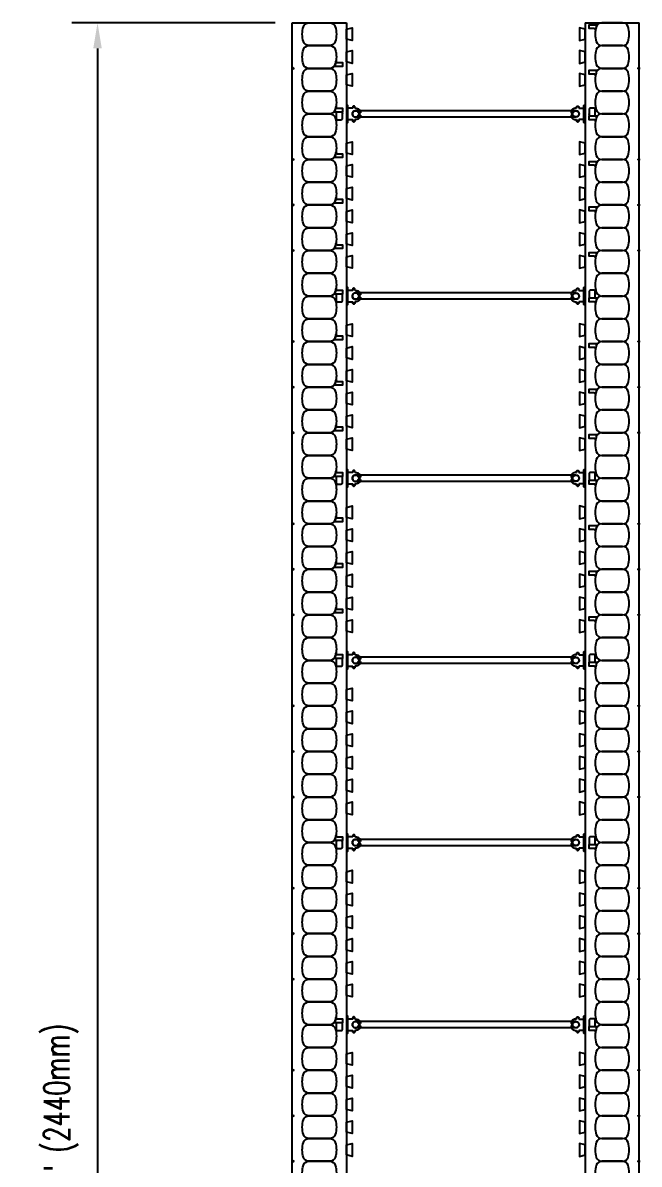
# Model space of a CAD drawing. Header units: inches. Extents: x 271 to 398, y 114 to 215.
# Drawn here: x 369.6 to 396.7, y 164.4 to 214.5 of the extents above; entities that cross this region are included whole.
import ezdxf

# ---------------------------------------------------------------- set-up
doc = ezdxf.new("R2010")
doc.units = ezdxf.units.IN
doc.header["$MEASUREMENT"] = 0
for name, color, linetype in [('line25', 2, 'Continuous'), ('LINE50', 5, 'Continuous'), ('LINE9', 9, 'Continuous'), ('TEXT', 4, 'Continuous')]:
    doc.layers.add(name, color=color, linetype=linetype)
doc.styles.add('DIM', font='romans.shx', dxfattribs={"width": 0.7})
doc.dimstyles.new('ext_12', dxfattribs={"dimscale": 12, "dimtxt": 0.09375, "dimasz": 0.09375, "dimexe": 0.09375, "dimexo": 0.0625, "dimgap": 0.0625, "dimtad": 1, "dimdec": 1, "dimzin": 2, "dimdsep": 46, "dimlunit": 4, "dimtxsty": 'DIM', "dimcen": 0.09, "dimdle": 0.09375, "dimclrt": 4, "dimadec": 0, "dimazin": 0, "dimtfac": 1, "dimtdec": 1, "dimtmove": 2, "dimatfit": 3, "dimfxl": 0, "dimfrac": 2, "dimtolj": 1, "dimtzin": 0, "dimarcsym": 0})

# ---------------------------------------------------------------- blocks, each defined once
blk = doc.blocks.new('*D18')
at = {"layer": 'Defpoints', "color": 0}
for p in [(381.434, 214.527), (372.87, 118.527), (381.434, 118.527)]:
    blk.add_point(p, dxfattribs=at)
at = {"layer": 'TEXT', "color": 0, "lineweight": -2}
for p, q in [((380.684, 214.527), (371.745, 214.527)), ((372.87, 213.402), (372.87, 119.652)), ((380.684, 118.527), (371.745, 118.527))]:
    blk.add_line(p, q, dxfattribs=at)
at = {"layer": 'TEXT', "color": 0}
for points in [[(372.682, 213.402), (373.057, 213.402), (372.87, 214.527)], [(372.682, 119.652), (373.057, 119.652), (372.87, 118.527)]]:
    blk.add_solid(points, dxfattribs=at)
at = {"layer": 'TEXT', "color": 4, "insert": (371.263, 166.527), "char_height": 1.125, "attachment_point": 5, "rotation": 90, "style": 'DIM'}
blk.add_mtext('\\A1;96" (2440mm)', dxfattribs=at)
blk = doc.blocks.new('Connector')
blk.add_point((0.271, 0))
at = {"layer": 'LINE9'}
for p, q in [((0, 0.375), (0, -0.375)), ((0.062, -0.375), (0.062, 0.375)), ((0.281, 0.25), (0.062, 0.25))]:
    blk.add_line(p, q, dxfattribs=at)
for points, weights in [([(0.007, 0.375), (0.004, 0.375), (0, 0.375)], [1, 0.972587069138, 0.950305488115]), ([(0.327, 0.343), (0.308, 0.343), (0.281, 0.317), (0.281, 0.297)], [1, 0.85355339, 0.85355339, 1]), ([(0.328, 0.343), (0.327, 0.343), (0.327, 0.343)], [1, 0.70710678, 1]), ([(0.375, 0.297), (0.375, 0.317), (0.348, 0.343), (0.329, 0.343)], [1, 0.85355339, 0.85355339, 1]), ([(0.406, 0.25), (0.546, 0.25), (0.619, 0.131)], [0.958404415409, 0.794674173519, 0.864651571113]), ([(0.619, 0.052), (0.612, 0.049), (0.604, 0.049)], [0.83615024178, 0.892081430621, 1]), ([(0, -0.375), (0.004, -0.375), (0.007, -0.375)], [0.950305488115, 0.972587069138, 1]), ([(0.281, -0.297), (0.281, -0.317), (0.308, -0.343), (0.327, -0.343)], [1, 0.85355339, 0.85355339, 1]), ([(0.327, -0.343), (0.281, -0.343), (0.281, -0.297)], [1, 0.70710678, 1]), ([(0.329, -0.343), (0.348, -0.343), (0.375, -0.317), (0.375, -0.297)], [1, 0.85355339, 0.85355339, 1]), ([(0.375, -0.297), (0.375, -0.343), (0.329, -0.343)], [1, 0.70710678, 1]), ([(0.619, -0.131), (0.546, -0.25), (0.406, -0.25)], [0.864651574428, 0.794674169686, 0.958404415195]), ([(0.604, -0.049), (0.612, -0.049), (0.619, -0.052)], [1, 0.89208144177, 0.836150253337])]:
    blk.add_rational_spline(points, weights, degree=2, dxfattribs=at)
for points, degree in [([(0, 0.375), (0.002, 0.375), (0.005, 0.375), (0.007, 0.375)], 3), ([(0.007, 0.375), (0.021, 0.375), (0.051, 0.375), (0.062, 0.375), (0.062, 0.375)], 3), ([(0.281, 0.25), (0.281, 0.297)], 1), ([(0.327, 0.343), (0.327, 0.343), (0.328, 0.343), (0.328, 0.343)], 3), ([(0.328, 0.343), (0.329, 0.343), (0.329, 0.343), (0.329, 0.343)], 3), ([(0.375, 0.25), (0.375, 0.297)], 1), ([(0.406, 0.25), (0.375, 0.25)], 1), ([(0.406, 0.25), (0.406, 0.25)], 1), ([(0.406, 0.25), (0.406, 0.25)], 1), ([(0.406, 0.25), (0.406, 0.25)], 1), ([(0.406, 0.25), (0.406, 0.25)], 1), ([(0.406, 0.25), (0.406, 0.25)], 1), ([(0.406, 0.25), (0.406, 0.25)], 1), ([(0.406, 0.25), (0.406, 0.25)], 1), ([(0.406, 0.25), (0.406, 0.25)], 1), ([(0.406, 0.25), (0.406, 0.25)], 1), ([(0.406, 0.25), (0.406, 0.25)], 1), ([(0.406, 0.25), (0.406, 0.25)], 1), ([(0.406, 0.25), (0.406, 0.25)], 1), ([(0.406, 0.25), (0.406, 0.25)], 1), ([(0.406, 0.25), (0.406, 0.25)], 1), ([(0.406, 0.25), (0.406, 0.25)], 1), ([(0.406, 0.25), (0.406, 0.25)], 1), ([(0.406, 0.25), (0.406, 0.25)], 1), ([(0.406, 0.25), (0.406, 0.25)], 1), ([(0.406, 0.25), (0.406, 0.25)], 1), ([(0.406, 0.25), (0.406, 0.25)], 1), ([(0.406, 0.25), (0.406, 0.25)], 1), ([(0.406, 0.25), (0.406, 0.25)], 1), ([(0.406, 0.25), (0.406, 0.25)], 1), ([(0.406, 0.25), (0.406, 0.25)], 1), ([(0.604, 0.049), (0.532, 0.049)], 1), ([(0.532, 0.049), (0.532, 0.049)], 1), ([(0.532, 0.049), (0.532, 0.049)], 1), ([(0.532, 0.049), (0.532, 0.049)], 1), ([(0.532, 0.049), (0.532, 0.049)], 1), ([(0.532, 0.049), (0.532, 0.049)], 1), ([(0.532, 0.049), (0.532, 0.049)], 1), ([(0.532, 0.049), (0.532, 0.049)], 1), ([(0.532, 0.049), (0.532, 0.049)], 1), ([(0.532, 0.049), (0.532, 0.049)], 1), ([(0.532, 0.049), (0.532, 0.049)], 1), ([(0.604, 0.049), (0.609, 0.049), (0.614, 0.05), (0.619, 0.052)], 3), ([(0.604, 0.049), (0.604, 0.049)], 1), ([(0.604, 0.049), (0.604, 0.049)], 1), ([(0.604, 0.049), (0.604, 0.049)], 1), ([(0.604, 0.049), (0.604, 0.049)], 1), ([(0.619, 0.131), (0.619, 0.052)], 1), ([(0.619, 0.131), (0.619, 0.131)], 1), ([(0.619, 0.131), (0.619, 0.131)], 1), ([(0.619, 0.131), (0.619, 0.131)], 1), ([(0.619, 0.131), (0.619, 0.131)], 1), ([(0.007, -0.375), (0.005, -0.375), (0.002, -0.375), (0, -0.375)], 3), ([(0.062, -0.375), (0.062, -0.375), (0.051, -0.375), (0.021, -0.375), (0.007, -0.375)], 3), ([(0.062, -0.25), (0.281, -0.25)], 1), ([(0.281, -0.297), (0.281, -0.25)], 1), ([(0.281, -0.25), (0.281, -0.297)], 1), ([(0.328, -0.343), (0.328, -0.343), (0.327, -0.343), (0.327, -0.343)], 3), ([(0.329, -0.343), (0.329, -0.343), (0.329, -0.343), (0.328, -0.343)], 3), ([(0.375, -0.25), (0.375, -0.297)], 1), ([(0.375, -0.297), (0.375, -0.25)], 1), ([(0.406, -0.25), (0.375, -0.25)], 1), ([(0.406, -0.25), (0.406, -0.25)], 1), ([(0.406, -0.25), (0.406, -0.25)], 1), ([(0.406, -0.25), (0.406, -0.25)], 1), ([(0.406, -0.25), (0.406, -0.25)], 1), ([(0.406, -0.25), (0.406, -0.25)], 1), ([(0.406, -0.25), (0.406, -0.25)], 1), ([(0.406, -0.25), (0.406, -0.25)], 1), ([(0.406, -0.25), (0.406, -0.25)], 1), ([(0.406, -0.25), (0.406, -0.25)], 1), ([(0.406, -0.25), (0.406, -0.25)], 1), ([(0.406, -0.25), (0.406, -0.25)], 1), ([(0.532, -0.049), (0.604, -0.049)], 1), ([(0.604, -0.049), (0.58, -0.049), (0.556, -0.049), (0.532, -0.049)], 3), ([(0.532, -0.049), (0.532, -0.049)], 1), ([(0.532, -0.049), (0.532, -0.049)], 1), ([(0.532, -0.049), (0.532, -0.049)], 1), ([(0.532, -0.049), (0.532, -0.049)], 1), ([(0.619, -0.052), (0.614, -0.05), (0.609, -0.049), (0.604, -0.049)], 3), ([(0.604, -0.049), (0.604, -0.049)], 1), ([(0.604, -0.049), (0.604, -0.049)], 1), ([(0.604, -0.049), (0.604, -0.049)], 1), ([(0.604, -0.049), (0.604, -0.049)], 1), ([(0.604, -0.049), (0.604, -0.049)], 1), ([(0.604, -0.049), (0.604, -0.049)], 1), ([(0.604, -0.049), (0.604, -0.049)], 1), ([(0.604, -0.049), (0.604, -0.049)], 1), ([(0.619, -0.052), (0.619, -0.131)], 1), ([(0.619, -0.131), (0.619, -0.131)], 1), ([(0.619, -0.131), (0.619, -0.131)], 1), ([(0.619, -0.131), (0.619, -0.131)], 1), ([(0.619, -0.131), (0.619, -0.131)], 1)]:
    blk.add_open_spline(points, degree=degree, dxfattribs=at)
for points, weights, knots in [([(0.062, 0.375), (0.062, 0.375), (0.046, 0.375), (0.03, 0.375), (0.007, 0.375)], [0.868718858569, 0.861102746415, 1, 0.861102734288, 0.868718859898], [0, 0, 0, 0.5, 0.5, 1, 1, 1]), ([(0.532, 0.049), (0.472, 0.203), (0.333, 0.113), (0.157, 0), (0.333, -0.113), (0.472, -0.203), (0.532, -0.049)], [0.899508922286, 0.599718215298, 1, 0.54226024, 1, 0.599718224335, 0.899508908749], [0, 0, 0, 0.318112, 0.318112, 0.681888, 0.681888, 1, 1, 1]), ([(0.007, -0.375), (0.03, -0.375), (0.046, -0.375), (0.062, -0.375), (0.062, -0.375)], [0.868718859319, 0.861102739573, 1, 0.861102742958, 0.868718858948], [0, 0, 0, 0.5, 0.5, 1, 1, 1])]:
    blk.add_rational_spline(points, weights, degree=2, knots=knots, dxfattribs=at)
blk = doc.blocks.new('WEB_CENTRE_TOP_10')
for p, q in [((-0.141, 9.688), (-0.141, 0)), ((0.141, 9.688), (0.141, 0))]:
    blk.add_line(p, q)
for centre in [(0, 9.688), (0, 0)]:
    blk.add_circle(centre, 0.141)

msp = doc.modelspace()

# ---------------------------------------------------------------- linework, layer by layer
at = {"layer": 'line25'}
for p, q in [((383.809, 214.527), (383.809, 186.325)), ((394.309, 214.527), (394.309, 186.325)), ((383.641, 210.548), (383.641, 210.527)), ((394.478, 210.506), (394.478, 210.527)), ((383.809, 187.808), (383.809, 118.527)), ((394.309, 187.808), (394.309, 118.527))]:
    msp.add_line(p, q, dxfattribs=at)
for points in [[(383.809, 214.246), (384.059, 214.308), (384.059, 213.746), (383.809, 213.808)], [(394.309, 214.246), (394.059, 214.308), (394.059, 213.746), (394.309, 213.808)], [(383.809, 213.246), (384.059, 213.308), (384.059, 212.746), (383.809, 212.808)], [(394.309, 213.246), (394.059, 213.308), (394.059, 212.746), (394.309, 212.808)], [(383.809, 212.246), (384.059, 212.308), (384.059, 211.746), (383.809, 211.808)], [(394.309, 212.246), (394.059, 212.308), (394.059, 211.746), (394.309, 211.808)], [(383.809, 209.246), (384.059, 209.308), (384.059, 208.746), (383.809, 208.808)], [(394.309, 209.246), (394.059, 209.308), (394.059, 208.746), (394.309, 208.808)], [(383.809, 208.246), (384.059, 208.308), (384.059, 207.746), (383.809, 207.808)], [(394.309, 208.246), (394.059, 208.308), (394.059, 207.746), (394.309, 207.808)], [(383.809, 207.246), (384.059, 207.308), (384.059, 206.746), (383.809, 206.808)], [(394.309, 207.246), (394.059, 207.308), (394.059, 206.746), (394.309, 206.808)], [(383.809, 206.246), (384.059, 206.308), (384.059, 205.746), (383.809, 205.808)], [(394.309, 206.246), (394.059, 206.308), (394.059, 205.746), (394.309, 205.808)], [(383.809, 205.246), (384.059, 205.308), (384.059, 204.746), (383.809, 204.808)], [(394.309, 205.246), (394.059, 205.308), (394.059, 204.746), (394.309, 204.808)], [(383.809, 204.246), (384.059, 204.308), (384.059, 203.746), (383.809, 203.808)], [(394.309, 204.246), (394.059, 204.308), (394.059, 203.746), (394.309, 203.808)], [(383.809, 201.246), (384.059, 201.308), (384.059, 200.746), (383.809, 200.808)], [(394.309, 201.246), (394.059, 201.308), (394.059, 200.746), (394.309, 200.808)], [(383.809, 200.246), (384.059, 200.308), (384.059, 199.746), (383.809, 199.808)], [(394.309, 200.246), (394.059, 200.308), (394.059, 199.746), (394.309, 199.808)], [(383.809, 199.246), (384.059, 199.308), (384.059, 198.746), (383.809, 198.808)], [(394.309, 199.246), (394.059, 199.308), (394.059, 198.746), (394.309, 198.808)], [(383.809, 198.246), (384.059, 198.308), (384.059, 197.746), (383.809, 197.808)], [(394.309, 198.246), (394.059, 198.308), (394.059, 197.746), (394.309, 197.808)], [(383.809, 197.246), (384.059, 197.308), (384.059, 196.746), (383.809, 196.808)], [(394.309, 197.246), (394.059, 197.308), (394.059, 196.746), (394.309, 196.808)], [(383.809, 196.246), (384.059, 196.308), (384.059, 195.746), (383.809, 195.808)], [(394.309, 196.246), (394.059, 196.308), (394.059, 195.746), (394.309, 195.808)], [(383.809, 193.246), (384.059, 193.308), (384.059, 192.746), (383.809, 192.808)], [(394.309, 193.246), (394.059, 193.308), (394.059, 192.746), (394.309, 192.808)], [(383.809, 192.246), (384.059, 192.308), (384.059, 191.746), (383.809, 191.808)], [(394.309, 192.246), (394.059, 192.308), (394.059, 191.746), (394.309, 191.808)], [(383.809, 191.246), (384.059, 191.308), (384.059, 190.746), (383.809, 190.808)], [(394.309, 191.246), (394.059, 191.308), (394.059, 190.746), (394.309, 190.808)], [(383.809, 190.246), (384.059, 190.308), (384.059, 189.746), (383.809, 189.808)], [(394.309, 190.246), (394.059, 190.308), (394.059, 189.746), (394.309, 189.808)], [(383.809, 189.246), (384.059, 189.308), (384.059, 188.746), (383.809, 188.808)], [(394.309, 189.246), (394.059, 189.308), (394.059, 188.746), (394.309, 188.808)], [(383.809, 188.246), (384.059, 188.308), (384.059, 187.746), (383.809, 187.808)], [(394.309, 188.246), (394.059, 188.308), (394.059, 187.746), (394.309, 187.808)], [(383.809, 185.246), (384.059, 185.308), (384.059, 184.746), (383.809, 184.808)], [(394.309, 185.246), (394.059, 185.308), (394.059, 184.746), (394.309, 184.808)], [(383.809, 184.246), (384.059, 184.308), (384.059, 183.746), (383.809, 183.808)], [(394.309, 184.246), (394.059, 184.308), (394.059, 183.746), (394.309, 183.808)], [(383.809, 183.246), (384.059, 183.308), (384.059, 182.746), (383.809, 182.808)], [(394.309, 183.246), (394.059, 183.308), (394.059, 182.746), (394.309, 182.808)], [(383.809, 182.246), (384.059, 182.308), (384.059, 181.746), (383.809, 181.808)], [(394.309, 182.246), (394.059, 182.308), (394.059, 181.746), (394.309, 181.808)], [(383.809, 181.246), (384.059, 181.308), (384.059, 180.746), (383.809, 180.808)], [(394.309, 181.246), (394.059, 181.308), (394.059, 180.746), (394.309, 180.808)], [(383.809, 180.246), (384.059, 180.308), (384.059, 179.746), (383.809, 179.808)], [(394.309, 180.246), (394.059, 180.308), (394.059, 179.746), (394.309, 179.808)], [(383.809, 177.246), (384.059, 177.308), (384.059, 176.746), (383.809, 176.808)], [(394.309, 177.246), (394.059, 177.308), (394.059, 176.746), (394.309, 176.808)], [(383.809, 176.246), (384.059, 176.308), (384.059, 175.746), (383.809, 175.808)], [(394.309, 176.246), (394.059, 176.308), (394.059, 175.746), (394.309, 175.808)], [(383.809, 175.246), (384.059, 175.308), (384.059, 174.746), (383.809, 174.808)], [(394.309, 175.246), (394.059, 175.308), (394.059, 174.746), (394.309, 174.808)], [(383.809, 174.246), (384.059, 174.308), (384.059, 173.746), (383.809, 173.808)], [(394.309, 174.246), (394.059, 174.308), (394.059, 173.746), (394.309, 173.808)], [(383.809, 173.246), (384.059, 173.308), (384.059, 172.746), (383.809, 172.808)], [(394.309, 173.246), (394.059, 173.308), (394.059, 172.746), (394.309, 172.808)], [(383.809, 172.246), (384.059, 172.308), (384.059, 171.746), (383.809, 171.808)], [(394.309, 172.246), (394.059, 172.308), (394.059, 171.746), (394.309, 171.808)], [(383.809, 169.246), (384.059, 169.308), (384.059, 168.746), (383.809, 168.808)], [(394.309, 169.246), (394.059, 169.308), (394.059, 168.746), (394.309, 168.808)], [(383.809, 168.246), (384.059, 168.308), (384.059, 167.746), (383.809, 167.808)], [(394.309, 168.246), (394.059, 168.308), (394.059, 167.746), (394.309, 167.808)], [(383.809, 167.246), (384.059, 167.308), (384.059, 166.746), (383.809, 166.808)], [(394.309, 167.246), (394.059, 167.308), (394.059, 166.746), (394.309, 166.808)], [(383.809, 166.246), (384.059, 166.308), (384.059, 165.746), (383.809, 165.808)], [(394.309, 166.246), (394.059, 166.308), (394.059, 165.746), (394.309, 165.808)], [(383.809, 165.246), (384.059, 165.308), (384.059, 164.746), (383.809, 164.808)], [(394.309, 165.246), (394.059, 165.308), (394.059, 164.746), (394.309, 164.808)]]:
    msp.add_lwpolyline(points, close=True, dxfattribs=at)
at = {"layer": 'LINE50'}
for p, q in [((381.434, 214.527), (383.809, 214.527)), ((381.434, 186.325), (381.434, 214.527)), ((394.309, 214.527), (396.684, 214.527)), ((396.684, 186.325), (396.684, 214.527)), ((381.434, 118.527), (381.434, 188.496)), ((396.684, 118.527), (396.684, 188.496))]:
    msp.add_line(p, q, dxfattribs=at)
at = {"layer": 'LINE9'}
for points in [[(383.32, 214.354, -0.157671), (383.32, 213.7, -0.325305), (383.082, 213.527), (382.161, 213.527, -0.325305), (381.923, 213.7, -0.157671), (381.923, 214.354, -0.325305), (382.161, 214.527), (383.082, 214.527, -0.325305)], [(394.798, 214.354, 0.037267), (394.761, 214.2, 0.463036), (394.699, 214.273), (394.478, 214.273), (394.478, 214.444), (394.824, 214.444, 0.189002), (394.866, 214.461, 0.128407)], [(394.798, 214.354, 0.157671), (394.798, 213.7, 0.325305), (395.036, 213.527), (395.957, 213.527, 0.325305), (396.195, 213.7, 0.157671), (396.195, 214.354, 0.325305), (395.957, 214.527), (395.036, 214.527, 0.325305)], [(383.32, 213.354, -0.157671), (383.32, 212.7, -0.325305), (383.082, 212.527), (382.161, 212.527, -0.325305), (381.923, 212.7, -0.157671), (381.923, 213.354, -0.325305), (382.161, 213.527), (383.082, 213.527, -0.325305)], [(394.798, 213.354, 0.157671), (394.798, 212.7, 0.325305), (395.036, 212.527), (395.957, 212.527, 0.325305), (396.195, 212.7, 0.157671), (396.195, 213.354, 0.325305), (395.957, 213.527), (395.036, 213.527, 0.325305)], [(383.32, 212.7, 0.037267), (383.358, 212.854, 0.463036), (383.419, 212.781), (383.641, 212.781), (383.641, 212.61), (383.295, 212.61, 0.189002), (383.252, 212.594, 0.128407)], [(383.32, 212.354, -0.157671), (383.32, 211.7, -0.325305), (383.082, 211.527), (382.161, 211.527, -0.325305), (381.923, 211.7, -0.157671), (381.923, 212.354, -0.325305), (382.161, 212.527), (383.082, 212.527, -0.325305)], [(394.798, 212.354, 0.037267), (394.761, 212.2, 0.463036), (394.699, 212.273), (394.478, 212.273), (394.478, 212.444), (394.824, 212.444, 0.189002), (394.866, 212.461, 0.128407)], [(394.798, 212.354, 0.157671), (394.798, 211.7, 0.325305), (395.036, 211.527), (395.957, 211.527, 0.325305), (396.195, 211.7, 0.157671), (396.195, 212.354, 0.325305), (395.957, 212.527), (395.036, 212.527, 0.325305)], [(383.32, 211.354, -0.157671), (383.32, 210.7, -0.325305), (383.082, 210.527), (382.161, 210.527, -0.325305), (381.923, 210.7, -0.157671), (381.923, 211.354, -0.325305), (382.161, 211.527), (383.082, 211.527, -0.325305)], [(394.798, 211.354, 0.157671), (394.798, 210.7, 0.325305), (395.036, 210.527), (395.957, 210.527, 0.325305), (396.195, 210.7, 0.157671), (396.195, 211.354, 0.325305), (395.957, 211.527), (395.036, 211.527, 0.325305)], [(383.32, 210.354, -0.157671), (383.32, 209.7, -0.325305), (383.082, 209.527), (382.161, 209.527, -0.325305), (381.923, 209.7, -0.157671), (381.923, 210.354, -0.325305), (382.161, 210.527), (383.082, 210.527, -0.325305)], [(383.32, 210.7, 0.037267), (383.358, 210.854, 0.463036), (383.419, 210.781), (383.641, 210.781), (383.641, 210.61), (383.295, 210.61, 0.189002), (383.252, 210.594, 0.128407)], [(383.426, 210.61, 0.414214), (383.363, 210.548), (383.363, 210.336, 0.414214), (383.426, 210.273), (383.578, 210.273, 0.414214), (383.641, 210.336), (383.641, 210.548, 0.414214), (383.578, 210.61)], [(394.478, 210.719), (394.478, 210.506, 0.414214), (394.54, 210.444), (394.693, 210.444, 0.414214), (394.755, 210.506), (394.755, 210.719, 0.414214), (394.693, 210.781), (394.54, 210.781, 0.414214)], [(394.798, 210.354, 0.157671), (394.798, 209.7, 0.325305), (395.036, 209.527), (395.957, 209.527, 0.325305), (396.195, 209.7, 0.157671), (396.195, 210.354, 0.325305), (395.957, 210.527), (395.036, 210.527, 0.325305)], [(394.798, 210.354, 0.037267), (394.761, 210.2, 0.463036), (394.699, 210.273), (394.478, 210.273), (394.478, 210.444), (394.824, 210.444, 0.189002), (394.866, 210.461, 0.128407)], [(383.32, 209.354, -0.157671), (383.32, 208.7, -0.325305), (383.082, 208.527), (382.161, 208.527, -0.325305), (381.923, 208.7, -0.157671), (381.923, 209.354, -0.325305), (382.161, 209.527), (383.082, 209.527, -0.325305)], [(394.798, 209.354, 0.157671), (394.798, 208.7, 0.325305), (395.036, 208.527), (395.957, 208.527, 0.325305), (396.195, 208.7, 0.157671), (396.195, 209.354, 0.325305), (395.957, 209.527), (395.036, 209.527, 0.325305)], [(383.32, 208.354, -0.157671), (383.32, 207.7, -0.325305), (383.082, 207.527), (382.161, 207.527, -0.325305), (381.923, 207.7, -0.157671), (381.923, 208.354, -0.325305), (382.161, 208.527), (383.082, 208.527, -0.325305)], [(383.32, 208.7, 0.037267), (383.358, 208.854, 0.463036), (383.419, 208.781), (383.641, 208.781), (383.641, 208.61), (383.295, 208.61, 0.189002), (383.252, 208.594, 0.128407)], [(394.798, 208.354, 0.157671), (394.798, 207.7, 0.325305), (395.036, 207.527), (395.957, 207.527, 0.325305), (396.195, 207.7, 0.157671), (396.195, 208.354, 0.325305), (395.957, 208.527), (395.036, 208.527, 0.325305)], [(394.798, 208.354, 0.037267), (394.761, 208.2, 0.463036), (394.699, 208.273), (394.478, 208.273), (394.478, 208.444), (394.824, 208.444, 0.189002), (394.866, 208.461, 0.128407)], [(383.32, 207.354, -0.157671), (383.32, 206.7, -0.325305), (383.082, 206.527), (382.161, 206.527, -0.325305), (381.923, 206.7, -0.157671), (381.923, 207.354, -0.325305), (382.161, 207.527), (383.082, 207.527, -0.325305)], [(394.798, 207.354, 0.157671), (394.798, 206.7, 0.325305), (395.036, 206.527), (395.957, 206.527, 0.325305), (396.195, 206.7, 0.157671), (396.195, 207.354, 0.325305), (395.957, 207.527), (395.036, 207.527, 0.325305)], [(383.32, 206.354, -0.157671), (383.32, 205.7, -0.325305), (383.082, 205.527), (382.161, 205.527, -0.325305), (381.923, 205.7, -0.157671), (381.923, 206.354, -0.325305), (382.161, 206.527), (383.082, 206.527, -0.325305)], [(383.32, 206.7, 0.037267), (383.358, 206.854, 0.463036), (383.419, 206.781), (383.641, 206.781), (383.641, 206.61), (383.295, 206.61, 0.189002), (383.252, 206.594, 0.128407)], [(394.798, 206.354, 0.157671), (394.798, 205.7, 0.325305), (395.036, 205.527), (395.957, 205.527, 0.325305), (396.195, 205.7, 0.157671), (396.195, 206.354, 0.325305), (395.957, 206.527), (395.036, 206.527, 0.325305)], [(394.798, 206.354, 0.037267), (394.761, 206.2, 0.463036), (394.699, 206.273), (394.478, 206.273), (394.478, 206.444), (394.824, 206.444, 0.189002), (394.866, 206.461, 0.128407)], [(383.32, 205.354, -0.157671), (383.32, 204.7, -0.325305), (383.082, 204.527), (382.161, 204.527, -0.325305), (381.923, 204.7, -0.157671), (381.923, 205.354, -0.325305), (382.161, 205.527), (383.082, 205.527, -0.325305)], [(394.798, 205.354, 0.157671), (394.798, 204.7, 0.325305), (395.036, 204.527), (395.957, 204.527, 0.325305), (396.195, 204.7, 0.157671), (396.195, 205.354, 0.325305), (395.957, 205.527), (395.036, 205.527, 0.325305)], [(383.32, 204.354, -0.157671), (383.32, 203.7, -0.325305), (383.082, 203.527), (382.161, 203.527, -0.325305), (381.923, 203.7, -0.157671), (381.923, 204.354, -0.325305), (382.161, 204.527), (383.082, 204.527, -0.325305)], [(383.32, 204.7, 0.037267), (383.358, 204.854, 0.463036), (383.419, 204.781), (383.641, 204.781), (383.641, 204.61), (383.295, 204.61, 0.189002), (383.252, 204.594, 0.128407)], [(394.798, 204.354, 0.157671), (394.798, 203.7, 0.325305), (395.036, 203.527), (395.957, 203.527, 0.325305), (396.195, 203.7, 0.157671), (396.195, 204.354, 0.325305), (395.957, 204.527), (395.036, 204.527, 0.325305)], [(394.798, 204.354, 0.037267), (394.761, 204.2, 0.463036), (394.699, 204.273), (394.478, 204.273), (394.478, 204.444), (394.824, 204.444, 0.189002), (394.866, 204.461, 0.128407)], [(383.32, 203.354, -0.157671), (383.32, 202.7, -0.325305), (383.082, 202.527), (382.161, 202.527, -0.325305), (381.923, 202.7, -0.157671), (381.923, 203.354, -0.325305), (382.161, 203.527), (383.082, 203.527, -0.325305)], [(394.798, 203.354, 0.157671), (394.798, 202.7, 0.325305), (395.036, 202.527), (395.957, 202.527, 0.325305), (396.195, 202.7, 0.157671), (396.195, 203.354, 0.325305), (395.957, 203.527), (395.036, 203.527, 0.325305)], [(383.32, 202.354, -0.157671), (383.32, 201.7, -0.325305), (383.082, 201.527), (382.161, 201.527, -0.325305), (381.923, 201.7, -0.157671), (381.923, 202.354, -0.325305), (382.161, 202.527), (383.082, 202.527, -0.325305)], [(383.32, 202.7, 0.037267), (383.358, 202.854, 0.463036), (383.419, 202.781), (383.641, 202.781), (383.641, 202.61), (383.295, 202.61, 0.189002), (383.252, 202.594, 0.128407)], [(383.426, 202.61, 0.414214), (383.363, 202.548), (383.363, 202.336, 0.414214), (383.426, 202.273), (383.578, 202.273, 0.414214), (383.641, 202.336), (383.641, 202.548, 0.414214), (383.578, 202.61)], [(394.478, 202.719), (394.478, 202.506, 0.414214), (394.54, 202.444), (394.693, 202.444, 0.414214), (394.755, 202.506), (394.755, 202.719, 0.414214), (394.693, 202.781), (394.54, 202.781, 0.414214)], [(394.798, 202.354, 0.157671), (394.798, 201.7, 0.325305), (395.036, 201.527), (395.957, 201.527, 0.325305), (396.195, 201.7, 0.157671), (396.195, 202.354, 0.325305), (395.957, 202.527), (395.036, 202.527, 0.325305)], [(394.798, 202.354, 0.037267), (394.761, 202.2, 0.463036), (394.699, 202.273), (394.478, 202.273), (394.478, 202.444), (394.824, 202.444, 0.189002), (394.866, 202.461, 0.128407)], [(383.32, 201.354, -0.157671), (383.32, 200.7, -0.325305), (383.082, 200.527), (382.161, 200.527, -0.325305), (381.923, 200.7, -0.157671), (381.923, 201.354, -0.325305), (382.161, 201.527), (383.082, 201.527, -0.325305)], [(394.798, 201.354, 0.157671), (394.798, 200.7, 0.325305), (395.036, 200.527), (395.957, 200.527, 0.325305), (396.195, 200.7, 0.157671), (396.195, 201.354, 0.325305), (395.957, 201.527), (395.036, 201.527, 0.325305)], [(383.32, 200.354, -0.157671), (383.32, 199.7, -0.325305), (383.082, 199.527), (382.161, 199.527, -0.325305), (381.923, 199.7, -0.157671), (381.923, 200.354, -0.325305), (382.161, 200.527), (383.082, 200.527, -0.325305)], [(383.32, 200.7, 0.037267), (383.358, 200.854, 0.463036), (383.419, 200.781), (383.641, 200.781), (383.641, 200.61), (383.295, 200.61, 0.189002), (383.252, 200.594, 0.128407)], [(394.798, 200.354, 0.157671), (394.798, 199.7, 0.325305), (395.036, 199.527), (395.957, 199.527, 0.325305), (396.195, 199.7, 0.157671), (396.195, 200.354, 0.325305), (395.957, 200.527), (395.036, 200.527, 0.325305)], [(394.798, 200.354, 0.037267), (394.761, 200.2, 0.463036), (394.699, 200.273), (394.478, 200.273), (394.478, 200.444), (394.824, 200.444, 0.189002), (394.866, 200.461, 0.128407)], [(383.32, 199.354, -0.157671), (383.32, 198.7, -0.325305), (383.082, 198.527), (382.161, 198.527, -0.325305), (381.923, 198.7, -0.157671), (381.923, 199.354, -0.325305), (382.161, 199.527), (383.082, 199.527, -0.325305)], [(394.798, 199.354, 0.157671), (394.798, 198.7, 0.325305), (395.036, 198.527), (395.957, 198.527, 0.325305), (396.195, 198.7, 0.157671), (396.195, 199.354, 0.325305), (395.957, 199.527), (395.036, 199.527, 0.325305)], [(383.32, 198.354, -0.157671), (383.32, 197.7, -0.325305), (383.082, 197.527), (382.161, 197.527, -0.325305), (381.923, 197.7, -0.157671), (381.923, 198.354, -0.325305), (382.161, 198.527), (383.082, 198.527, -0.325305)], [(383.32, 198.7, 0.037267), (383.358, 198.854, 0.463036), (383.419, 198.781), (383.641, 198.781), (383.641, 198.61), (383.295, 198.61, 0.189002), (383.252, 198.594, 0.128407)], [(394.798, 198.354, 0.157671), (394.798, 197.7, 0.325305), (395.036, 197.527), (395.957, 197.527, 0.325305), (396.195, 197.7, 0.157671), (396.195, 198.354, 0.325305), (395.957, 198.527), (395.036, 198.527, 0.325305)], [(394.798, 198.354, 0.037267), (394.761, 198.2, 0.463036), (394.699, 198.273), (394.478, 198.273), (394.478, 198.444), (394.824, 198.444, 0.189002), (394.866, 198.461, 0.128407)], [(383.32, 197.354, -0.157671), (383.32, 196.7, -0.325305), (383.082, 196.527), (382.161, 196.527, -0.325305), (381.923, 196.7, -0.157671), (381.923, 197.354, -0.325305), (382.161, 197.527), (383.082, 197.527, -0.325305)], [(394.798, 197.354, 0.157671), (394.798, 196.7, 0.325305), (395.036, 196.527), (395.957, 196.527, 0.325305), (396.195, 196.7, 0.157671), (396.195, 197.354, 0.325305), (395.957, 197.527), (395.036, 197.527, 0.325305)], [(383.32, 196.354, -0.157671), (383.32, 195.7, -0.325305), (383.082, 195.527), (382.161, 195.527, -0.325305), (381.923, 195.7, -0.157671), (381.923, 196.354, -0.325305), (382.161, 196.527), (383.082, 196.527, -0.325305)], [(383.32, 196.7, 0.037267), (383.358, 196.854, 0.463036), (383.419, 196.781), (383.641, 196.781), (383.641, 196.61), (383.295, 196.61, 0.189002), (383.252, 196.594, 0.128407)], [(394.798, 196.354, 0.157671), (394.798, 195.7, 0.325305), (395.036, 195.527), (395.957, 195.527, 0.325305), (396.195, 195.7, 0.157671), (396.195, 196.354, 0.325305), (395.957, 196.527), (395.036, 196.527, 0.325305)], [(394.798, 196.354, 0.037267), (394.761, 196.2, 0.463036), (394.699, 196.273), (394.478, 196.273), (394.478, 196.444), (394.824, 196.444, 0.189002), (394.866, 196.461, 0.128407)], [(383.32, 195.354, -0.157671), (383.32, 194.7, -0.325305), (383.082, 194.527), (382.161, 194.527, -0.325305), (381.923, 194.7, -0.157671), (381.923, 195.354, -0.325305), (382.161, 195.527), (383.082, 195.527, -0.325305)], [(394.798, 195.354, 0.157671), (394.798, 194.7, 0.325305), (395.036, 194.527), (395.957, 194.527, 0.325305), (396.195, 194.7, 0.157671), (396.195, 195.354, 0.325305), (395.957, 195.527), (395.036, 195.527, 0.325305)], [(383.32, 194.354, -0.157671), (383.32, 193.7, -0.325305), (383.082, 193.527), (382.161, 193.527, -0.325305), (381.923, 193.7, -0.157671), (381.923, 194.354, -0.325305), (382.161, 194.527), (383.082, 194.527, -0.325305)], [(383.32, 194.7, 0.037267), (383.358, 194.854, 0.463036), (383.419, 194.781), (383.641, 194.781), (383.641, 194.61), (383.295, 194.61, 0.189002), (383.252, 194.594, 0.128407)], [(383.426, 194.61, 0.414214), (383.363, 194.548), (383.363, 194.336, 0.414214), (383.426, 194.273), (383.578, 194.273, 0.414214), (383.641, 194.336), (383.641, 194.548, 0.414214), (383.578, 194.61)], [(394.478, 194.719), (394.478, 194.506, 0.414214), (394.54, 194.444), (394.693, 194.444, 0.414214), (394.755, 194.506), (394.755, 194.719, 0.414214), (394.693, 194.781), (394.54, 194.781, 0.414214)], [(394.798, 194.354, 0.157671), (394.798, 193.7, 0.325305), (395.036, 193.527), (395.957, 193.527, 0.325305), (396.195, 193.7, 0.157671), (396.195, 194.354, 0.325305), (395.957, 194.527), (395.036, 194.527, 0.325305)], [(394.798, 194.354, 0.037267), (394.761, 194.2, 0.463036), (394.699, 194.273), (394.478, 194.273), (394.478, 194.444), (394.824, 194.444, 0.189002), (394.866, 194.461, 0.128407)], [(383.32, 193.354, -0.157671), (383.32, 192.7, -0.325305), (383.082, 192.527), (382.161, 192.527, -0.325305), (381.923, 192.7, -0.157671), (381.923, 193.354, -0.325305), (382.161, 193.527), (383.082, 193.527, -0.325305)], [(394.798, 193.354, 0.157671), (394.798, 192.7, 0.325305), (395.036, 192.527), (395.957, 192.527, 0.325305), (396.195, 192.7, 0.157671), (396.195, 193.354, 0.325305), (395.957, 193.527), (395.036, 193.527, 0.325305)], [(383.32, 192.354, -0.157671), (383.32, 191.7, -0.325305), (383.082, 191.527), (382.161, 191.527, -0.325305), (381.923, 191.7, -0.157671), (381.923, 192.354, -0.325305), (382.161, 192.527), (383.082, 192.527, -0.325305)], [(383.32, 192.7, 0.037267), (383.358, 192.854, 0.463036), (383.419, 192.781), (383.641, 192.781), (383.641, 192.61), (383.295, 192.61, 0.189002), (383.252, 192.594, 0.128407)], [(394.798, 192.354, 0.157671), (394.798, 191.7, 0.325305), (395.036, 191.527), (395.957, 191.527, 0.325305), (396.195, 191.7, 0.157671), (396.195, 192.354, 0.325305), (395.957, 192.527), (395.036, 192.527, 0.325305)], [(394.798, 192.354, 0.037267), (394.761, 192.2, 0.463036), (394.699, 192.273), (394.478, 192.273), (394.478, 192.444), (394.824, 192.444, 0.189002), (394.866, 192.461, 0.128407)], [(383.32, 191.354, -0.157671), (383.32, 190.7, -0.325305), (383.082, 190.527), (382.161, 190.527, -0.325305), (381.923, 190.7, -0.157671), (381.923, 191.354, -0.325305), (382.161, 191.527), (383.082, 191.527, -0.325305)], [(394.798, 191.354, 0.157671), (394.798, 190.7, 0.325305), (395.036, 190.527), (395.957, 190.527, 0.325305), (396.195, 190.7, 0.157671), (396.195, 191.354, 0.325305), (395.957, 191.527), (395.036, 191.527, 0.325305)], [(383.32, 190.354, -0.157671), (383.32, 189.7, -0.325305), (383.082, 189.527), (382.161, 189.527, -0.325305), (381.923, 189.7, -0.157671), (381.923, 190.354, -0.325305), (382.161, 190.527), (383.082, 190.527, -0.325305)], [(383.32, 190.7, 0.037267), (383.358, 190.854, 0.463036), (383.419, 190.781), (383.641, 190.781), (383.641, 190.61), (383.295, 190.61, 0.189002), (383.252, 190.594, 0.128407)], [(394.798, 190.354, 0.157671), (394.798, 189.7, 0.325305), (395.036, 189.527), (395.957, 189.527, 0.325305), (396.195, 189.7, 0.157671), (396.195, 190.354, 0.325305), (395.957, 190.527), (395.036, 190.527, 0.325305)], [(394.798, 190.354, 0.037267), (394.761, 190.2, 0.463036), (394.699, 190.273), (394.478, 190.273), (394.478, 190.444), (394.824, 190.444, 0.189002), (394.866, 190.461, 0.128407)], [(383.32, 189.354, -0.157671), (383.32, 188.7, -0.325305), (383.082, 188.527), (382.161, 188.527, -0.325305), (381.923, 188.7, -0.157671), (381.923, 189.354, -0.325305), (382.161, 189.527), (383.082, 189.527, -0.325305)], [(394.798, 189.354, 0.157671), (394.798, 188.7, 0.325305), (395.036, 188.527), (395.957, 188.527, 0.325305), (396.195, 188.7, 0.157671), (396.195, 189.354, 0.325305), (395.957, 189.527), (395.036, 189.527, 0.325305)], [(383.32, 188.354, -0.157671), (383.32, 187.7, -0.325305), (383.082, 187.527), (382.161, 187.527, -0.325305), (381.923, 187.7, -0.157671), (381.923, 188.354, -0.325305), (382.161, 188.527), (383.082, 188.527, -0.325305)], [(383.32, 188.7, 0.037267), (383.358, 188.854, 0.463036), (383.419, 188.781), (383.641, 188.781), (383.641, 188.61), (383.295, 188.61, 0.189002), (383.252, 188.594, 0.128407)], [(394.798, 188.354, 0.157671), (394.798, 187.7, 0.325305), (395.036, 187.527), (395.957, 187.527, 0.325305), (396.195, 187.7, 0.157671), (396.195, 188.354, 0.325305), (395.957, 188.527), (395.036, 188.527, 0.325305)], [(394.798, 188.354, 0.037267), (394.761, 188.2, 0.463036), (394.699, 188.273), (394.478, 188.273), (394.478, 188.444), (394.824, 188.444, 0.189002), (394.866, 188.461, 0.128407)], [(383.32, 187.354, -0.157671), (383.32, 186.7, -0.325305), (383.082, 186.527), (382.161, 186.527, -0.325305), (381.923, 186.7, -0.157671), (381.923, 187.354, -0.325305), (382.161, 187.527), (383.082, 187.527, -0.325305)], [(394.798, 187.354, 0.157671), (394.798, 186.7, 0.325305), (395.036, 186.527), (395.957, 186.527, 0.325305), (396.195, 186.7, 0.157671), (396.195, 187.354, 0.325305), (395.957, 187.527), (395.036, 187.527, 0.325305)], [(383.32, 186.354, -0.157671), (383.32, 185.7, -0.325305), (383.082, 185.527), (382.161, 185.527, -0.325305), (381.923, 185.7, -0.157671), (381.923, 186.354, -0.325305), (382.161, 186.527), (383.082, 186.527, -0.325305)], [(383.32, 186.7, 0.037267), (383.358, 186.854, 0.463036), (383.419, 186.781), (383.641, 186.781), (383.641, 186.61), (383.295, 186.61, 0.189002), (383.252, 186.594, 0.128407)], [(383.426, 186.61, 0.414214), (383.363, 186.548), (383.363, 186.336, 0.414214), (383.426, 186.273), (383.578, 186.273, 0.414214), (383.641, 186.336), (383.641, 186.548, 0.414214), (383.578, 186.61)], [(394.478, 186.719), (394.478, 186.506, 0.414214), (394.54, 186.444), (394.693, 186.444, 0.414214), (394.755, 186.506), (394.755, 186.719, 0.414214), (394.693, 186.781), (394.54, 186.781, 0.414214)], [(394.798, 186.354, 0.157671), (394.798, 185.7, 0.325305), (395.036, 185.527), (395.957, 185.527, 0.325305), (396.195, 185.7, 0.157671), (396.195, 186.354, 0.325305), (395.957, 186.527), (395.036, 186.527, 0.325305)], [(394.798, 186.354, 0.037267), (394.761, 186.2, 0.463036), (394.699, 186.273), (394.478, 186.273), (394.478, 186.444), (394.824, 186.444, 0.189002), (394.866, 186.461, 0.128407)], [(383.32, 185.354, -0.157671), (383.32, 184.7, -0.325305), (383.082, 184.527), (382.161, 184.527, -0.325305), (381.923, 184.7, -0.157671), (381.923, 185.354, -0.325305), (382.161, 185.527), (383.082, 185.527, -0.325305)], [(394.798, 185.354, 0.157671), (394.798, 184.7, 0.325305), (395.036, 184.527), (395.957, 184.527, 0.325305), (396.195, 184.7, 0.157671), (396.195, 185.354, 0.325305), (395.957, 185.527), (395.036, 185.527, 0.325305)], [(383.32, 184.354, -0.157671), (383.32, 183.7, -0.325305), (383.082, 183.527), (382.161, 183.527, -0.325305), (381.923, 183.7, -0.157671), (381.923, 184.354, -0.325305), (382.161, 184.527), (383.082, 184.527, -0.325305)], [(394.798, 184.354, 0.157671), (394.798, 183.7, 0.325305), (395.036, 183.527), (395.957, 183.527, 0.325305), (396.195, 183.7, 0.157671), (396.195, 184.354, 0.325305), (395.957, 184.527), (395.036, 184.527, 0.325305)], [(383.32, 183.354, -0.157671), (383.32, 182.7, -0.325305), (383.082, 182.527), (382.161, 182.527, -0.325305), (381.923, 182.7, -0.157671), (381.923, 183.354, -0.325305), (382.161, 183.527), (383.082, 183.527, -0.325305)], [(394.798, 183.354, 0.157671), (394.798, 182.7, 0.325305), (395.036, 182.527), (395.957, 182.527, 0.325305), (396.195, 182.7, 0.157671), (396.195, 183.354, 0.325305), (395.957, 183.527), (395.036, 183.527, 0.325305)], [(383.32, 182.354, -0.157671), (383.32, 181.7, -0.325305), (383.082, 181.527), (382.161, 181.527, -0.325305), (381.923, 181.7, -0.157671), (381.923, 182.354, -0.325305), (382.161, 182.527), (383.082, 182.527, -0.325305)], [(394.798, 182.354, 0.157671), (394.798, 181.7, 0.325305), (395.036, 181.527), (395.957, 181.527, 0.325305), (396.195, 181.7, 0.157671), (396.195, 182.354, 0.325305), (395.957, 182.527), (395.036, 182.527, 0.325305)], [(383.32, 181.354, -0.157671), (383.32, 180.7, -0.325305), (383.082, 180.527), (382.161, 180.527, -0.325305), (381.923, 180.7, -0.157671), (381.923, 181.354, -0.325305), (382.161, 181.527), (383.082, 181.527, -0.325305)], [(394.798, 181.354, 0.157671), (394.798, 180.7, 0.325305), (395.036, 180.527), (395.957, 180.527, 0.325305), (396.195, 180.7, 0.157671), (396.195, 181.354, 0.325305), (395.957, 181.527), (395.036, 181.527, 0.325305)], [(383.32, 180.354, -0.157671), (383.32, 179.7, -0.325305), (383.082, 179.527), (382.161, 179.527, -0.325305), (381.923, 179.7, -0.157671), (381.923, 180.354, -0.325305), (382.161, 180.527), (383.082, 180.527, -0.325305)], [(394.798, 180.354, 0.157671), (394.798, 179.7, 0.325305), (395.036, 179.527), (395.957, 179.527, 0.325305), (396.195, 179.7, 0.157671), (396.195, 180.354, 0.325305), (395.957, 180.527), (395.036, 180.527, 0.325305)], [(383.32, 179.354, -0.157671), (383.32, 178.7, -0.325305), (383.082, 178.527), (382.161, 178.527, -0.325305), (381.923, 178.7, -0.157671), (381.923, 179.354, -0.325305), (382.161, 179.527), (383.082, 179.527, -0.325305)], [(394.798, 179.354, 0.157671), (394.798, 178.7, 0.325305), (395.036, 178.527), (395.957, 178.527, 0.325305), (396.195, 178.7, 0.157671), (396.195, 179.354, 0.325305), (395.957, 179.527), (395.036, 179.527, 0.325305)], [(383.32, 178.354, -0.157671), (383.32, 177.7, -0.325305), (383.082, 177.527), (382.161, 177.527, -0.325305), (381.923, 177.7, -0.157671), (381.923, 178.354, -0.325305), (382.161, 178.527), (383.082, 178.527, -0.325305)], [(383.32, 178.7, 0.037267), (383.358, 178.854, 0.463036), (383.419, 178.781), (383.641, 178.781), (383.641, 178.61), (383.295, 178.61, 0.189002), (383.252, 178.594, 0.128407)], [(383.426, 178.61, 0.414214), (383.363, 178.548), (383.363, 178.336, 0.414214), (383.426, 178.273), (383.578, 178.273, 0.414214), (383.641, 178.336), (383.641, 178.548, 0.414214), (383.578, 178.61)], [(394.478, 178.719), (394.478, 178.506, 0.414214), (394.54, 178.444), (394.693, 178.444, 0.414214), (394.755, 178.506), (394.755, 178.719, 0.414214), (394.693, 178.781), (394.54, 178.781, 0.414214)], [(394.798, 178.354, 0.037267), (394.761, 178.2, 0.463036), (394.699, 178.273), (394.478, 178.273), (394.478, 178.444), (394.824, 178.444, 0.189002), (394.866, 178.461, 0.128407)], [(394.798, 178.354, 0.157671), (394.798, 177.7, 0.325305), (395.036, 177.527), (395.957, 177.527, 0.325305), (396.195, 177.7, 0.157671), (396.195, 178.354, 0.325305), (395.957, 178.527), (395.036, 178.527, 0.325305)], [(383.32, 177.354, -0.157671), (383.32, 176.7, -0.325305), (383.082, 176.527), (382.161, 176.527, -0.325305), (381.923, 176.7, -0.157671), (381.923, 177.354, -0.325305), (382.161, 177.527), (383.082, 177.527, -0.325305)], [(394.798, 177.354, 0.157671), (394.798, 176.7, 0.325305), (395.036, 176.527), (395.957, 176.527, 0.325305), (396.195, 176.7, 0.157671), (396.195, 177.354, 0.325305), (395.957, 177.527), (395.036, 177.527, 0.325305)], [(383.32, 176.354, -0.157671), (383.32, 175.7, -0.325305), (383.082, 175.527), (382.161, 175.527, -0.325305), (381.923, 175.7, -0.157671), (381.923, 176.354, -0.325305), (382.161, 176.527), (383.082, 176.527, -0.325305)], [(394.798, 176.354, 0.157671), (394.798, 175.7, 0.325305), (395.036, 175.527), (395.957, 175.527, 0.325305), (396.195, 175.7, 0.157671), (396.195, 176.354, 0.325305), (395.957, 176.527), (395.036, 176.527, 0.325305)], [(383.32, 175.354, -0.157671), (383.32, 174.7, -0.325305), (383.082, 174.527), (382.161, 174.527, -0.325305), (381.923, 174.7, -0.157671), (381.923, 175.354, -0.325305), (382.161, 175.527), (383.082, 175.527, -0.325305)], [(394.798, 175.354, 0.157671), (394.798, 174.7, 0.325305), (395.036, 174.527), (395.957, 174.527, 0.325305), (396.195, 174.7, 0.157671), (396.195, 175.354, 0.325305), (395.957, 175.527), (395.036, 175.527, 0.325305)], [(383.32, 174.354, -0.157671), (383.32, 173.7, -0.325305), (383.082, 173.527), (382.161, 173.527, -0.325305), (381.923, 173.7, -0.157671), (381.923, 174.354, -0.325305), (382.161, 174.527), (383.082, 174.527, -0.325305)], [(394.798, 174.354, 0.157671), (394.798, 173.7, 0.325305), (395.036, 173.527), (395.957, 173.527, 0.325305), (396.195, 173.7, 0.157671), (396.195, 174.354, 0.325305), (395.957, 174.527), (395.036, 174.527, 0.325305)], [(383.32, 173.354, -0.157671), (383.32, 172.7, -0.325305), (383.082, 172.527), (382.161, 172.527, -0.325305), (381.923, 172.7, -0.157671), (381.923, 173.354, -0.325305), (382.161, 173.527), (383.082, 173.527, -0.325305)], [(394.798, 173.354, 0.157671), (394.798, 172.7, 0.325305), (395.036, 172.527), (395.957, 172.527, 0.325305), (396.195, 172.7, 0.157671), (396.195, 173.354, 0.325305), (395.957, 173.527), (395.036, 173.527, 0.325305)], [(383.32, 172.354, -0.157671), (383.32, 171.7, -0.325305), (383.082, 171.527), (382.161, 171.527, -0.325305), (381.923, 171.7, -0.157671), (381.923, 172.354, -0.325305), (382.161, 172.527), (383.082, 172.527, -0.325305)], [(394.798, 172.354, 0.157671), (394.798, 171.7, 0.325305), (395.036, 171.527), (395.957, 171.527, 0.325305), (396.195, 171.7, 0.157671), (396.195, 172.354, 0.325305), (395.957, 172.527), (395.036, 172.527, 0.325305)], [(383.32, 171.354, -0.157671), (383.32, 170.7, -0.325305), (383.082, 170.527), (382.161, 170.527, -0.325305), (381.923, 170.7, -0.157671), (381.923, 171.354, -0.325305), (382.161, 171.527), (383.082, 171.527, -0.325305)], [(394.798, 171.354, 0.157671), (394.798, 170.7, 0.325305), (395.036, 170.527), (395.957, 170.527, 0.325305), (396.195, 170.7, 0.157671), (396.195, 171.354, 0.325305), (395.957, 171.527), (395.036, 171.527, 0.325305)], [(383.32, 170.354, -0.157671), (383.32, 169.7, -0.325305), (383.082, 169.527), (382.161, 169.527, -0.325305), (381.923, 169.7, -0.157671), (381.923, 170.354, -0.325305), (382.161, 170.527), (383.082, 170.527, -0.325305)], [(383.32, 170.7, 0.037267), (383.358, 170.854, 0.463036), (383.419, 170.781), (383.641, 170.781), (383.641, 170.61), (383.295, 170.61, 0.189002), (383.252, 170.594, 0.128407)], [(383.426, 170.61, 0.414214), (383.363, 170.548), (383.363, 170.336, 0.414214), (383.426, 170.273), (383.578, 170.273, 0.414214), (383.641, 170.336), (383.641, 170.548, 0.414214), (383.578, 170.61)], [(394.478, 170.719), (394.478, 170.506, 0.414214), (394.54, 170.444), (394.693, 170.444, 0.414214), (394.755, 170.506), (394.755, 170.719, 0.414214), (394.693, 170.781), (394.54, 170.781, 0.414214)], [(394.798, 170.354, 0.037267), (394.761, 170.2, 0.463036), (394.699, 170.273), (394.478, 170.273), (394.478, 170.444), (394.824, 170.444, 0.189002), (394.866, 170.461, 0.128407)], [(394.798, 170.354, 0.157671), (394.798, 169.7, 0.325305), (395.036, 169.527), (395.957, 169.527, 0.325305), (396.195, 169.7, 0.157671), (396.195, 170.354, 0.325305), (395.957, 170.527), (395.036, 170.527, 0.325305)], [(383.32, 169.354, -0.157671), (383.32, 168.7, -0.325305), (383.082, 168.527), (382.161, 168.527, -0.325305), (381.923, 168.7, -0.157671), (381.923, 169.354, -0.325305), (382.161, 169.527), (383.082, 169.527, -0.325305)], [(394.798, 169.354, 0.157671), (394.798, 168.7, 0.325305), (395.036, 168.527), (395.957, 168.527, 0.325305), (396.195, 168.7, 0.157671), (396.195, 169.354, 0.325305), (395.957, 169.527), (395.036, 169.527, 0.325305)], [(383.32, 168.354, -0.157671), (383.32, 167.7, -0.325305), (383.082, 167.527), (382.161, 167.527, -0.325305), (381.923, 167.7, -0.157671), (381.923, 168.354, -0.325305), (382.161, 168.527), (383.082, 168.527, -0.325305)], [(394.798, 168.354, 0.157671), (394.798, 167.7, 0.325305), (395.036, 167.527), (395.957, 167.527, 0.325305), (396.195, 167.7, 0.157671), (396.195, 168.354, 0.325305), (395.957, 168.527), (395.036, 168.527, 0.325305)], [(383.32, 167.354, -0.157671), (383.32, 166.7, -0.325305), (383.082, 166.527), (382.161, 166.527, -0.325305), (381.923, 166.7, -0.157671), (381.923, 167.354, -0.325305), (382.161, 167.527), (383.082, 167.527, -0.325305)], [(394.798, 167.354, 0.157671), (394.798, 166.7, 0.325305), (395.036, 166.527), (395.957, 166.527, 0.325305), (396.195, 166.7, 0.157671), (396.195, 167.354, 0.325305), (395.957, 167.527), (395.036, 167.527, 0.325305)], [(383.32, 166.354, -0.157671), (383.32, 165.7, -0.325305), (383.082, 165.527), (382.161, 165.527, -0.325305), (381.923, 165.7, -0.157671), (381.923, 166.354, -0.325305), (382.161, 166.527), (383.082, 166.527, -0.325305)], [(394.798, 166.354, 0.157671), (394.798, 165.7, 0.325305), (395.036, 165.527), (395.957, 165.527, 0.325305), (396.195, 165.7, 0.157671), (396.195, 166.354, 0.325305), (395.957, 166.527), (395.036, 166.527, 0.325305)], [(383.32, 165.354, -0.157671), (383.32, 164.7, -0.325305), (383.082, 164.527), (382.161, 164.527, -0.325305), (381.923, 164.7, -0.157671), (381.923, 165.354, -0.325305), (382.161, 165.527), (383.082, 165.527, -0.325305)], [(394.798, 165.354, 0.157671), (394.798, 164.7, 0.325305), (395.036, 164.527), (395.957, 164.527, 0.325305), (396.195, 164.7, 0.157671), (396.195, 165.354, 0.325305), (395.957, 165.527), (395.036, 165.527, 0.325305)], [(383.32, 164.354, -0.157671), (383.32, 163.7, -0.325305), (383.082, 163.527), (382.161, 163.527, -0.325305), (381.923, 163.7, -0.157671), (381.923, 164.354, -0.325305), (382.161, 164.527), (383.082, 164.527, -0.325305)], [(394.798, 164.354, 0.157671), (394.798, 163.7, 0.325305), (395.036, 163.527), (395.957, 163.527, 0.325305), (396.195, 163.7, 0.157671), (396.195, 164.354, 0.325305), (395.957, 164.527), (395.036, 164.527, 0.325305)]]:
    msp.add_lwpolyline(points, format="xyb", close=True, dxfattribs=at)
for points in [[(381.434, 212.496), (381.499, 212.527), (381.434, 212.558)], [(396.684, 212.496), (396.62, 212.527), (396.684, 212.558)], [(381.434, 208.496), (381.499, 208.527), (381.434, 208.558)], [(396.684, 208.496), (396.62, 208.527), (396.684, 208.558)], [(381.434, 206.496), (381.499, 206.527), (381.434, 206.558)], [(396.684, 206.496), (396.62, 206.527), (396.684, 206.558)], [(381.434, 204.496), (381.499, 204.527), (381.434, 204.558)], [(396.684, 204.496), (396.62, 204.527), (396.684, 204.558)], [(381.434, 200.496), (381.499, 200.527), (381.434, 200.558)], [(396.684, 200.496), (396.62, 200.527), (396.684, 200.558)], [(381.434, 198.496), (381.499, 198.527), (381.434, 198.558)], [(396.684, 198.496), (396.62, 198.527), (396.684, 198.558)], [(381.434, 196.496), (381.499, 196.527), (381.434, 196.558)], [(396.684, 196.496), (396.62, 196.527), (396.684, 196.558)], [(381.434, 192.496), (381.499, 192.527), (381.434, 192.558)], [(396.684, 192.496), (396.62, 192.527), (396.684, 192.558)], [(381.434, 190.496), (381.499, 190.527), (381.434, 190.558)], [(396.684, 190.496), (396.62, 190.527), (396.684, 190.558)], [(381.434, 188.496), (381.499, 188.527), (381.434, 188.558)], [(396.684, 188.496), (396.62, 188.527), (396.684, 188.558)], [(381.434, 184.496), (381.499, 184.527), (381.434, 184.558)], [(396.684, 184.496), (396.62, 184.527), (396.684, 184.558)], [(381.434, 182.496), (381.499, 182.527), (381.434, 182.558)], [(396.684, 182.496), (396.62, 182.527), (396.684, 182.558)], [(381.434, 180.496), (381.499, 180.527), (381.434, 180.558)], [(396.684, 180.496), (396.62, 180.527), (396.684, 180.558)], [(381.434, 176.496), (381.499, 176.527), (381.434, 176.558)], [(396.684, 176.496), (396.62, 176.527), (396.684, 176.558)], [(381.434, 174.496), (381.499, 174.527), (381.434, 174.558)], [(396.684, 174.496), (396.62, 174.527), (396.684, 174.558)], [(381.434, 172.496), (381.499, 172.527), (381.434, 172.558)], [(396.684, 172.496), (396.62, 172.527), (396.684, 172.558)], [(381.434, 168.496), (381.499, 168.527), (381.434, 168.558)], [(396.684, 168.496), (396.62, 168.527), (396.684, 168.558)], [(381.434, 166.496), (381.499, 166.527), (381.434, 166.558)], [(396.684, 166.496), (396.62, 166.527), (396.684, 166.558)], [(381.434, 164.496), (381.499, 164.527), (381.434, 164.558)], [(396.684, 164.496), (396.62, 164.527), (396.684, 164.558)]]:
    msp.add_lwpolyline(points, close=True, dxfattribs=at)

# ---------------------------------------------------------------- block references
at = {"layer": 'LINE9', "rotation": 270}
for p in [(384.215, 210.527), (384.215, 202.527), (384.215, 194.527), (384.215, 186.527), (384.215, 178.527), (384.215, 170.527)]:
    msp.add_blockref('WEB_CENTRE_TOP_10', p, dxfattribs=at)
at = {"layer": 'TEXT'}
for p in [(383.809, 210.527), (383.809, 202.527), (383.809, 194.527), (383.809, 186.527), (383.809, 178.527), (383.809, 170.527)]:
    msp.add_blockref('Connector', p, dxfattribs=at)
at = {"layer": 'TEXT', "xscale": -1}
for p in [(394.309, 210.527), (394.309, 202.527), (394.309, 194.527), (394.309, 186.527), (394.309, 178.527), (394.309, 170.527)]:
    msp.add_blockref('Connector', p, dxfattribs=at)

# ---------------------------------------------------------------- dimensions: what is measured, and where the dimension line sits
at = {"layer": 'TEXT'}
dim = msp.add_linear_dim(base=(372.87, 118.527), p1=(381.434, 214.527), p2=(381.434, 118.527), angle=90, text='96" (2440mm)', dimstyle='ext_12', dxfattribs=at)
dim.commit()
dim.dimension.update_dxf_attribs({"geometry": '*D18', "text_midpoint": (371.263, 166.527)})

doc.saveas('drawing.dxf')
